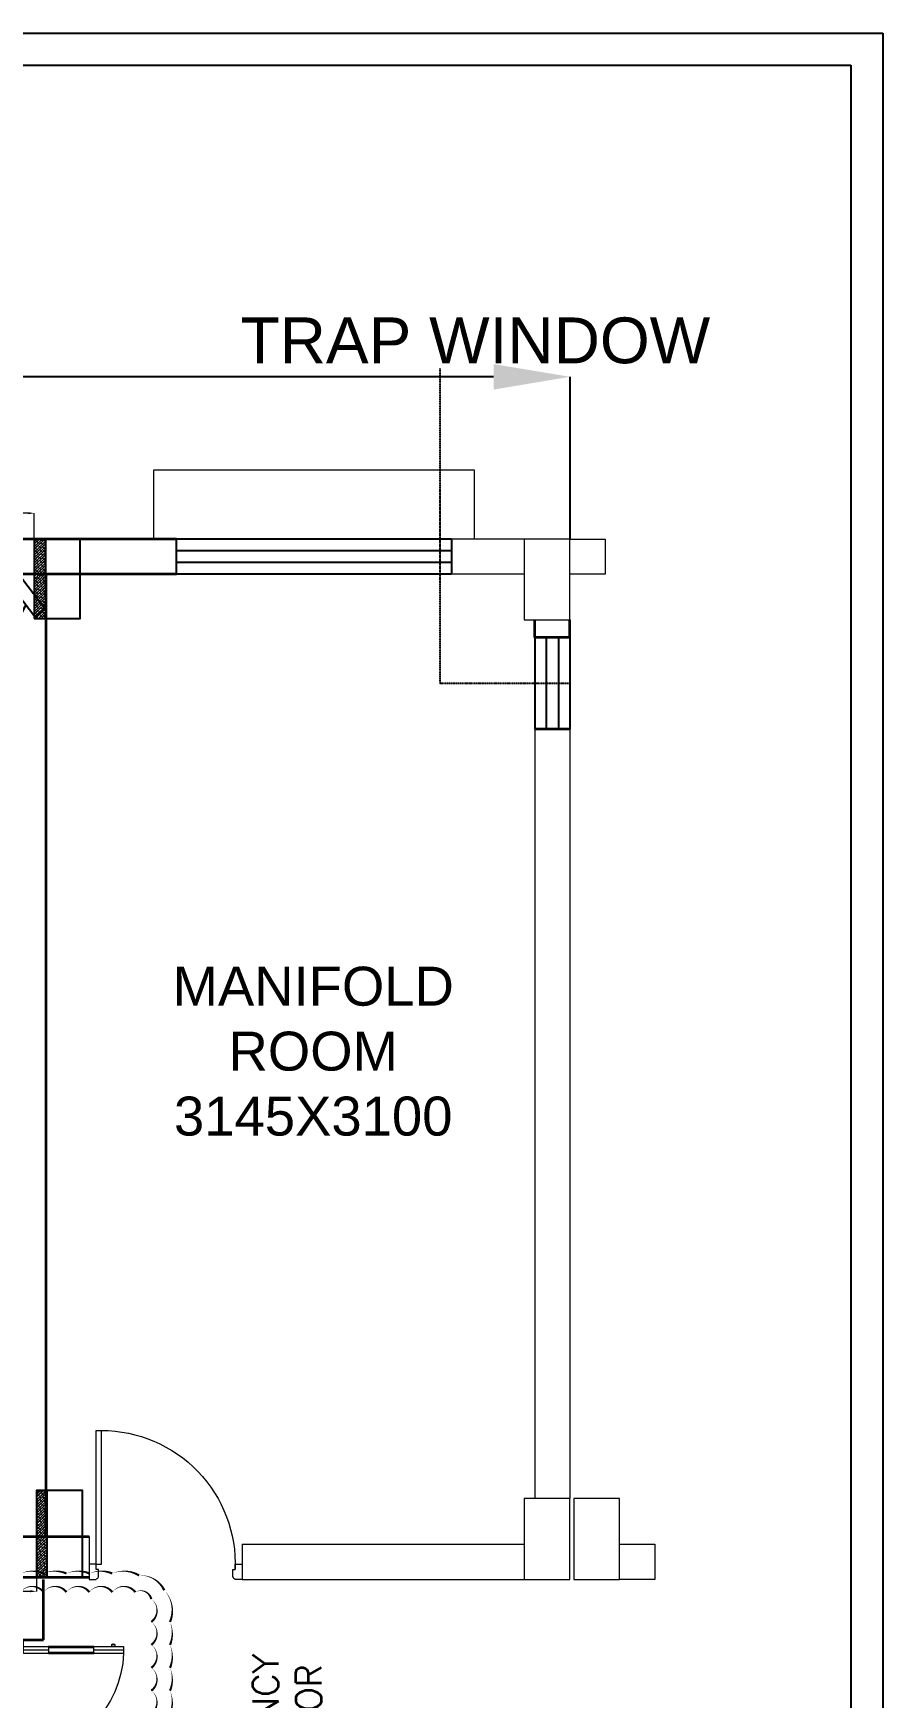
# Model space of a CAD drawing. Header units: millimetres. Extents: x -9331 to 31242, y -4188 to 24622.
# Drawn here: x 25684 to 31242, y 13728 to 24622 of the extents above; entities that cross this region are included whole.
import ezdxf
from ezdxf.enums import TextEntityAlignment as Align

# ---------------------------------------------------------------- set-up
doc = ezdxf.new("R2010")
doc.units = ezdxf.units.MM
doc.linetypes.add('HIDDEN', pattern=[0.375, 0.25, -0.125])
for name, color, linetype, lineweight in [('1200 Door', 144, 'Continuous', 5), ('D.F', 251, 'Continuous', 5), ('DIM', 7, 'Continuous', 0), ('DOOR', 144, 'Continuous', 13), ('Double Leaf Door', 4, 'Continuous', 18), ('P-Wall', 8, 'Continuous', 35)]:
    doc.layers.add(name, color=color, linetype=linetype, lineweight=lineweight)
for name, color, linetype in [('col', 5, 'Continuous'), ('Dimensions', 7, 'Continuous'), ('Lines', 7, 'Continuous'), ('LV.CC CEMARA', 66, 'Continuous'), ('TEXT', 6, 'Continuous'), ('wall', 1, 'Continuous'), ('Window', 4, 'Continuous')]:
    doc.layers.add(name, color=color, linetype=linetype)
doc.styles.add('ARIAL', font='arial.ttf')
doc.styles.add('ROMANS', font='romans.shx')
doc.styles.add('ROMANT', font='romant.shx')
doc.styles.get("Standard").update_dxf_attribs({"font": 'arial.ttf'})
doc.dimstyles.new('AEPL1', dxfattribs={"dimtxt": 100, "dimasz": 40, "dimexe": 1.25, "dimexo": 5, "dimtad": 0, "dimdec": 0, "dimtxsty": 'ROMANS', "dimcen": 2.5, "dimclrd": 250, "dimclre": 250, "dimclrt": 7, "dimadec": 0, "dimazin": 0, "dimtfac": 1, "dimtdec": 0, "dimtmove": 0, "dimatfit": 3, "dimfxl": 1, "dimlwd": 0, "dimlwe": 0, "dimarcsym": 0})
doc.dimstyles.get("Standard").update_dxf_attribs({"dimtxt": 0.18, "dimasz": 0.18, "dimexe": 0.18, "dimexo": 0.0625, "dimgap": 0.09, "dimtad": 0, "dimtih": 1, "dimtoh": 1, "dimdec": 4, "dimzin": 0, "dimdsep": 46, "dimtxsty": 'Standard', "dimcen": 0.09, "dimadec": 0, "dimazin": 0, "dimtfac": 1, "dimtdec": 4, "dimtofl": 0, "dimtmove": 0, "dimatfit": 3, "dimfxl": 1, "dimtolj": 1, "dimtzin": 0, "dimarcsym": 0})
pattern_1 = [(45, (-1466136.582, 211374.826), (-8.83883476, 8.83883476), []), (135, (-1466136.582, 211374.826), (-26.51650429, 8.83883476), [31.25, -18.75])]
pattern_2 = [(45, (-1466126.582, 211424.826), (-8.83883476, 8.83883476), []), (135, (-1466126.582, 211424.826), (-26.51650429, 8.83883476), [31.25, -18.75])]

# ---------------------------------------------------------------- blocks, each defined once
blk = doc.blocks.new('W1800')
at = {"layer": 'wall', "color": 7}
for p, q in [((0, -58), (0, 173)), ((1800, 173), (1800, -58))]:
    blk.add_line(p, q, dxfattribs=at)
at = {"layer": 'Window'}
for p, q in [((0, 173), (1800, 173)), ((0, 98), (1800, 98)), ((1800, 18), (0, 18)), ((1800, -58), (0, -58))]:
    blk.add_line(p, q, dxfattribs=at)
blk = doc.blocks.new('A$C19B8274B')
at = {"layer": 'DOOR'}
blk.add_line((-45, 925), (-80, 925), dxfattribs=at)
at = {"layer": 'DOOR', "color": 8}
for p, q in [((-80, 50), (-80, 925)), ((-45, 50), (-45, 925)), ((-45, 50), (-80, 50)), ((-955, -50), (-955, -47.5)), ((-940, -35), (-942.5, -35)), ((-60, -35), (-57.5, -35)), ((-45, -50), (-45, -47.5))]:
    blk.add_line(p, q, dxfattribs=at)
for points in [[(-940, 15), (-955, 15), (-955, 50), (-1000, 50), (-1000, -50), (-955, -50)], [(-940, -35), (-940, 15)], [(-60, 15), (-45, 15), (-45, 50), (0, 50), (0, -50), (-45, -50)], [(-60, -35), (-60, 15)]]:
    blk.add_lwpolyline(points, dxfattribs=at)
for centre, radius, start, end in [((-80, 50), 875, 90, 182.29244), ((-955, -35), 12.5, 270, 0), ((-45, -35), 12.5, 180, 270)]:
    blk.add_arc(centre, radius, start, end, dxfattribs=at)
blk = doc.blocks.new('*D82')
at = {"layer": 'D.F', "color": 5, "lineweight": -2, "transparency": 16777216}
for p, q in [((-4079, 21312), (-4079, 22374)), ((-3579, 22374), (8403, 22374)), ((28696, 22374), (16713, 22374)), ((29196, 21312), (29196, 22374))]:
    blk.add_line(p, q, dxfattribs=at)
at = {"layer": 'D.F', "color": 5, "transparency": 16777216}
for points in [[(-3579, 22457), (-3579, 22290), (-4079, 22374)], [(28696, 22457), (28696, 22290), (29196, 22374)]]:
    blk.add_solid(points, dxfattribs=at)
at = {"layer": 'Defpoints', "color": 0, "transparency": 16777216}
for p in [(-4079, 22374), (-4079, 21312), (29196, 21312)]:
    blk.add_point(p, dxfattribs=at)
at = {"layer": 'D.F', "color": 7, "transparency": 16777216, "insert": (12558, 22374), "char_height": 750, "attachment_point": 5, "style": 'ROMANT'}
blk.add_mtext('\\A1;{\\H0.6667x;INFERTILITY CENTER}', dxfattribs=at)
blk = doc.blocks.new('*D87')
at = {"layer": 'Defpoints', "color": 0, "transparency": 16777216}
for p in [(25691, 21481), (22351, 20772), (25691, 20792)]:
    blk.add_point(p, dxfattribs=at)
at = {"layer": 'DIM', "color": 250, "lineweight": 0, "transparency": 16777216}
for p, q in [((22351, 20777), (22351, 21482)), ((22391, 21481), (23844, 21481)), ((25651, 21481), (24197, 21481)), ((25691, 20797), (25691, 21482))]:
    blk.add_line(p, q, dxfattribs=at)
at = {"layer": 'DIM', "color": 250, "transparency": 16777216}
for points in [[(22391, 21488), (22391, 21474), (22351, 21481)], [(25651, 21488), (25651, 21474), (25691, 21481)]]:
    blk.add_solid(points, dxfattribs=at)
at = {"layer": 'DIM', "color": 7, "transparency": 16777216, "insert": (24021, 21481), "char_height": 100, "attachment_point": 5, "style": 'ROMANS'}
blk.add_mtext('3340', dxfattribs=at)
blk = doc.blocks.new('1800x100')
at = {"layer": 'Double Leaf Door'}
for points in [[(101755, -31395), (101760, -31395), (101760, -31098), (101755, -31098)], [(101799, -31098), (101794, -31098), (101794, -31395), (101799, -31395)], [(103128, -31098), (103133, -31098), (103133, -31395), (103128, -31395)], [(103172, -31395), (103167, -31395), (103167, -31098), (103172, -31098)]]:
    blk.add_hatch(color=6, dxfattribs=at).paths.add_polyline_path(points)
at = {"layer": 'Double Leaf Door', "color": 8}
for p, q in [((101755, -31558), (101755, -30904)), ((101755, -30904), (101799, -30904)), ((101777, -31098), (101777, -30904)), ((101799, -30904), (101799, -31558)), ((103172, -30904), (103128, -30904)), ((103128, -30904), (103128, -31558)), ((103150, -31098), (103150, -30904)), ((103172, -31558), (103172, -30904)), ((101741, -30962), (101741, -30980)), ((101755, -30960), (101743, -30960)), ((101743, -30982), (101755, -30982)), ((101755, -30960), (101755, -30982)), ((103172, -30960), (103184, -30960)), ((103172, -30960), (103172, -30982)), ((103184, -30982), (103172, -30982)), ((103186, -30962), (103186, -30980)), ((101777, -31558), (101777, -31395)), ((103150, -31558), (103150, -31395)), ((101711, -31558), (101711, -31658)), ((101751, -31558), (101711, -31558)), ((101713, -31560), (101713, -31656)), ((101749, -31560), (101713, -31560)), ((101749, -31655), (101749, -31560)), ((101751, -31654), (101751, -31558)), ((101799, -31558), (101755, -31558)), ((103128, -31558), (103172, -31558)), ((103176, -31654), (103176, -31558)), ((103176, -31558), (103216, -31558)), ((103178, -31655), (103178, -31560)), ((103178, -31560), (103214, -31560)), ((103214, -31560), (103214, -31656)), ((103216, -31558), (103216, -31658)), ((101711, -31658), (101751, -31658)), ((101713, -31656), (101751, -31656)), ((101761, -31655), (101749, -31655)), ((101763, -31654), (101751, -31654)), ((101751, -31656), (101761, -31656)), ((101751, -31658), (101763, -31658)), ((101761, -31656), (101761, -31655)), ((101763, -31658), (101763, -31654)), ((103164, -31658), (103164, -31654)), ((103164, -31654), (103176, -31654)), ((103176, -31658), (103164, -31658)), ((103166, -31656), (103166, -31655)), ((103166, -31655), (103178, -31655)), ((103176, -31656), (103166, -31656)), ((103214, -31656), (103176, -31656)), ((103216, -31658), (103176, -31658))]:
    blk.add_line(p, q, dxfattribs=at)
at = {"layer": 'Double Leaf Door', "color": 6}
for p, q in [((101799, -31098), (101755, -31098)), ((101755, -31098), (101755, -31395)), ((101760, -31395), (101760, -31098)), ((101794, -31395), (101794, -31098)), ((101799, -31395), (101799, -31098)), ((103128, -31395), (103128, -31098)), ((103128, -31098), (103172, -31098)), ((103133, -31395), (103133, -31098)), ((103167, -31395), (103167, -31098)), ((103172, -31098), (103172, -31395)), ((101755, -31395), (101799, -31395)), ((103172, -31395), (103128, -31395))]:
    blk.add_line(p, q, dxfattribs=at)
at = {"layer": 'Double Leaf Door', "color": 6, "ltscale": 100}
for p, q in [((101794, -31098), (101794, -31395)), ((103133, -31098), (103133, -31395))]:
    blk.add_line(p, q, dxfattribs=at)
at = {"layer": 'Double Leaf Door', "color": 6}
for points in [[(101755, -31098), (101755, -31395), (101760, -31395), (101760, -31098), (101755, -31098)], [(101799, -31098), (101799, -31395), (101794, -31395), (101794, -31098), (101799, -31098)], [(103128, -31098), (103128, -31395), (103133, -31395), (103133, -31098), (103128, -31098)], [(103172, -31098), (103172, -31395), (103167, -31395), (103167, -31098), (103172, -31098)]]:
    blk.add_lwpolyline(points, dxfattribs=at)
at = {"layer": 'Double Leaf Door', "ltscale": 5000}
for points in [[(101755, -31098), (101755, -31395), (101760, -31395), (101760, -31098), (101755, -31098)], [(103172, -31098), (103172, -31395), (103167, -31395), (103167, -31098), (103172, -31098)]]:
    blk.add_lwpolyline(points, dxfattribs=at)
at = {"layer": 'Double Leaf Door', "color": 8}
for centre, radius, start, end in [((101718, -31651), 751, 7.0777, 83.8305), ((103156, -31597), 694, 92.2943, 176.7975), ((101741, -30971), 3.72, 90, 270), ((101743, -30962), 1.98, 90, 180), ((101743, -30980), 1.98, 180, 270), ((103184, -30962), 1.98, 0, 90), ((103184, -30980), 1.98, 270, 0), ((103186, -30971), 3.72, 270, 90)]:
    blk.add_arc(centre, radius, start, end, dxfattribs=at)
blk = doc.blocks.new('*D83')
at = {"layer": 'Defpoints', "color": 0, "transparency": 16777216}
for p in [(22371, 14517), (25706, 14517), (25706, 14424)]:
    blk.add_point(p, dxfattribs=at)
at = {"layer": 'Dimensions', "color": 250, "lineweight": 0, "transparency": 16777216}
for p, q in [((22371, 14512), (22371, 14423)), ((25706, 14512), (25706, 14423)), ((22411, 14424), (23861, 14424)), ((25666, 14424), (24215, 14424))]:
    blk.add_line(p, q, dxfattribs=at)
at = {"layer": 'Dimensions', "color": 250, "transparency": 16777216}
for points in [[(22411, 14431), (22411, 14418), (22371, 14424)], [(25666, 14431), (25666, 14418), (25706, 14424)]]:
    blk.add_solid(points, dxfattribs=at)
at = {"layer": 'Dimensions', "color": 7, "transparency": 16777216, "insert": (24038, 14424), "char_height": 100, "attachment_point": 5, "style": 'ROMANS'}
blk.add_mtext('3335', dxfattribs=at)
blk = doc.blocks.new('CC CEMARA')
at = {"layer": 'LV.CC CEMARA', "linetype": 'ByBlock'}
for p, q in [((94.5, -242.4), (18.6, -67.1)), ((18.6, -67.1), (104.2, -230.6)), ((46.7, -104.5), (105.3, -34.9)), ((239.6, -66.6), (64.7, -12.2)), ((232.1, -75.7), (64.7, -12.2)), ((81.3, -159.1), (162.8, -62.4)), ((94.5, -242.4), (239.6, -66.6))]:
    blk.add_line(p, q, dxfattribs=at)
blk.add_lwpolyline([(110.8, 42.8), (66.4, 79.7), (-66.4, -79.7), (-22, -116.7)], close=True, dxfattribs=at)
blk.add_circle((133.5, -123.5), 32.9, dxfattribs=at)
blk.add_arc((131.6, -123.6), 66.7, 275.37023, 5.54124, dxfattribs=at)
blk = doc.blocks.new('*D105')
at = {"layer": 'Defpoints', "color": 0, "transparency": 16777216}
for p in [(25691, 21481), (22351, 20772), (25691, 20792)]:
    blk.add_point(p, dxfattribs=at)
at = {"layer": 'DIM', "color": 250, "lineweight": 0, "transparency": 16777216}
for p, q in [((22351, 20777), (22351, 21482)), ((22391, 21481), (23844, 21481)), ((25651, 21481), (24197, 21481)), ((25691, 20797), (25691, 21482))]:
    blk.add_line(p, q, dxfattribs=at)
at = {"layer": 'DIM', "color": 250, "transparency": 16777216}
for points in [[(22391, 21488), (22391, 21474), (22351, 21481)], [(25651, 21488), (25651, 21474), (25691, 21481)]]:
    blk.add_solid(points, dxfattribs=at)
at = {"layer": 'DIM', "color": 7, "transparency": 16777216, "insert": (24021, 21481), "char_height": 100, "attachment_point": 5, "style": 'ROMANS'}
blk.add_mtext('3340', dxfattribs=at)

msp = doc.modelspace()

# ---------------------------------------------------------------- hatches: boundary and pattern name
at = {"layer": 'DIM'}
h = msp.add_hatch(dxfattribs=at)
h.set_pattern_fill('ANSI38', color=256, scale=100)
h.set_pattern_definition(pattern_1)
h.paths.add_polyline_path([(25690.51649, 21311.9863), (25690.51649, 20791.9863), (25765.51649, 20791.9863), (25765.51649, 21081.9863), (25765.51649, 21311.9863)])
h = msp.add_hatch(dxfattribs=at)
h.set_pattern_fill('ANSI38', color=256, scale=100)
h.set_pattern_definition(pattern_1)
h.paths.add_polyline_path([(25690.51649, 21311.9863), (25690.51649, 20791.9863), (25765.51649, 20791.9863), (25765.51649, 21081.9863), (25765.51649, 21311.9863)])
h = msp.add_hatch(dxfattribs=at)
h.set_pattern_fill('ANSI38', color=256, scale=100)
h.set_pattern_definition(pattern_2)
h.paths.add_polyline_path([(25705.51649, 14551.9863), (25705.51649, 14516.9863), (25771.76649, 14516.9863), (25775.51649, 14781.9863), (25775.51649, 15081.9863), (25718.47109, 15081.9863), (25705.51649, 15081.9863), (25705.51649, 14781.9863)])
h = msp.add_hatch(dxfattribs=at)
h.set_pattern_fill('ANSI38', color=256, scale=100)
h.set_pattern_definition(pattern_2)
h.paths.add_polyline_path([(25705.51649, 14551.9863), (25705.51649, 14516.9863), (25771.76649, 14516.9863), (25775.51649, 14781.9863), (25775.51649, 15081.9863), (25718.47109, 15081.9863), (25705.51649, 15081.9863), (25705.51649, 14781.9863)])

# ---------------------------------------------------------------- linework, layer by layer
for points in [[(31241.90189, 24622.29864), (31241.90189, -4187.97993), (-9331.18277, -4187.97993), (-9331.18277, 24622.29864)], [(31033.25271, 24413.64946), (31033.25271, -3979.33076), (-9122.53359, -3979.33076), (-9122.53359, 24413.64946)]]:
    msp.add_lwpolyline(points, close=True)
at = {"layer": 'col'}
for points in [[(25690.51649, 20791.9863), (25765.51649, 20791.9863), (25765.51649, 21311.9863), (25690.51649, 21311.9863)], [(25690.51649, 20791.9863), (25990.51649, 20791.9863), (25990.51649, 21311.9863), (25690.51649, 21311.9863)], [(25690.51649, 20791.9863), (25765.51649, 20791.9863), (25765.51649, 21311.9863), (25690.51649, 21311.9863)], [(25690.51649, 20791.9863), (25990.51649, 20791.9863), (25990.51649, 21311.9863), (25690.51649, 21311.9863)], [(25705.51649, 14516.9863), (26005.51649, 14516.9863), (26005.51649, 15083.89106), (25705.51649, 15083.89106)], [(25705.51649, 14516.9863), (26005.51649, 14516.9863), (26005.51649, 15083.89106), (25705.51649, 15083.89106)], [(25705.51649, 14516.9863), (25775.51649, 14516.9863), (25775.51649, 15081.9863), (25705.51649, 15081.9863)], [(25705.51649, 14516.9863), (25775.51649, 14516.9863), (25775.51649, 15081.9863), (25705.51649, 15081.9863)]]:
    msp.add_lwpolyline(points, close=True, dxfattribs=at)
at = {"layer": 'D.F'}
for p, q in [((26620.8428, 21311.9863), (26620.8428, 21081.9863)), ((28895.51649, 21311.9863), (28420.8428, 21311.9863)), ((28420.8428, 21311.9863), (28420.8428, 21081.9863)), ((29195.51649, 21311.9863), (29425.51649, 21311.9863)), ((29425.51649, 21311.9863), (29425.51649, 21081.9863)), ((28895.51649, 21081.9863), (28420.8428, 21081.9863)), ((29425.51649, 21081.9863), (29195.51649, 21081.9863)), ((28965.51649, 20066.9863), (28965.51649, 15031.9863)), ((29195.51649, 20066.9863), (29195.51649, 19181.9863)), ((29195.51649, 19181.9863), (29195.51649, 15031.9863)), ((26050.51649, 14781.9863), (26050.51649, 14501.9863)), ((27050.51649, 14731.9863), (28895.51649, 14731.9863)), ((27050.51649, 14731.9863), (27050.51649, 14501.9863)), ((29520.51649, 14731.9863), (29750.51649, 14731.9863)), ((29750.51649, 14731.9863), (29750.51649, 14501.9863)), ((27050.51649, 14501.9863), (28895.51649, 14501.9863)), ((29750.51649, 14501.9863), (29520.51649, 14501.9863))]:
    msp.add_line(p, q, dxfattribs=at)
msp.add_lwpolyline([(28570.8428, 21311.9863), (28570.8428, 21761.9863), (26470.8428, 21761.9863), (26470.8428, 21311.9863)], dxfattribs=at)
for points in [[(28895.51649, 20781.9863), (29195.51649, 20781.9863), (29195.51649, 21311.9863), (28895.51649, 21311.9863)], [(28895.51649, 14501.9863), (29195.51649, 14501.9863), (29195.51649, 15031.9863), (28895.51649, 15031.9863)], [(29220.51649, 14501.9863), (29520.51649, 14501.9863), (29520.51649, 15031.9863), (29220.51649, 15031.9863)]]:
    msp.add_lwpolyline(points, close=True, dxfattribs=at)
at = {"layer": 'DIM', "color": 5}
msp.add_lwpolyline([(24728.96954, 13611.49359, 0, 15, -0.201399012), (24728.96954, 13761.49359, 0, 15, -0.201399012), (24728.96954, 13911.49359, 0, 15, -0.201399012), (24728.96954, 14061.49359, 0, 15, -0.201399012), (24728.96954, 14211.49359, 0, 15, -0.2280282257), (24737.51789, 14379.26302, 0, 15, -0.2252574558), (24778.89605, 14488.01329, 0, 15, -0.3265496378), (25001.36462, 14540.99181, 0, 15, -0.201399012), (25151.36462, 14540.99181, 0, 15, -0.201399012), (25301.36462, 14540.99181, 0, 15, -0.201399012), (25451.36462, 14540.99181, 0, 15, -0.201399012), (25601.36462, 14540.99181, 0, 15, -0.201399012), (25751.36462, 14540.99181, 0, 15, -0.201399012), (25901.36462, 14540.99181, 0, 15, -0.201399012), (26051.36462, 14540.99181, 0, 15, -0.201399012), (26201.36462, 14540.99181, 0, 15, -0.2405219021), (26377.08513, 14527.85939, 0, 15, -0.3035063376), (26541.38115, 14431.33111, 0, 15, -0.2961639541), (26578.82465, 14223.66169, 0, 15, -0.201399012), (26578.82465, 14073.66169, 0, 15, -0.201399012), (26578.82465, 13923.66169, 0, 15, -0.201399012), (26578.82465, 13773.66169, 0, 15, -0.201399012), (26578.82465, 13623.66169, 0, 15, -0.201399012)], format="xyseb", dxfattribs=at)
at = {"layer": 'DIM', "color": 1}
msp.add_lwpolyline([(24851.36462, 13611.49359, 0, 15, -0.5), (24851.36462, 13761.49359, 0, 15, -0.5), (24851.36462, 13911.49359, 0, 15, -0.5), (24851.36462, 14061.49359, 0, 15, -0.5), (24851.36462, 14211.49359, 0, 15, -0.5), (24851.36462, 14361.49359, 0, 15, -0.5), (24851.36462, 14418.59673, 0, 15, -0.5), (25001.36462, 14418.59673, 0, 15, -0.5), (25151.36462, 14418.59673, 0, 15, -0.5), (25301.36462, 14418.59673, 0, 15, -0.5), (25451.36462, 14418.59673, 0, 15, -0.5), (25601.36462, 14418.59673, 0, 15, -0.5), (25751.36462, 14418.59673, 0, 15, -0.5), (25901.36462, 14418.59673, 0, 15, -0.5), (26051.36462, 14418.59673, 0, 15, -0.5), (26201.36462, 14418.59673, 0, 15, -0.5), (26351.36462, 14418.59673, 0, 15, -0.5), (26456.42957, 14373.66169, 0, 15, -0.5), (26456.42957, 14223.66169, 0, 15, -0.5), (26456.42957, 14073.66169, 0, 15, -0.5), (26456.42957, 13923.66169, 0, 15, -0.5), (26456.42957, 13773.66169, 0, 15, -0.5), (26456.42957, 13623.66169, 0, 15, -0.5)], format="xyseb", dxfattribs=at)
at = {"layer": 'P-Wall', "color": 8}
for p, q in [((26620.8428, 21311.9863), (14960.51649, 21311.9863)), ((26620.8428, 21081.9863), (14960.51649, 21081.9863))]:
    msp.add_line(p, q, dxfattribs=at)
at = {"layer": 'P-Wall', "color": 8, "linetype": 'Continuous'}
for p, q in [((25765.51649, 21081.9863), (25765.51649, 14781.9863)), ((28965.51649, 20666.9863), (28965.51649, 20781.9863)), ((28965.51649, 20666.9863), (28965.51649, 20711.9863)), ((29195.51649, 20666.9863), (29195.51649, 20781.9863)), ((29195.51649, 20666.9863), (29195.51649, 20711.9863)), ((29195.51649, 20666.9863), (28965.51649, 20666.9863)), ((29195.51649, 20066.9863), (28965.51649, 20066.9863)), ((20955.51649, 14781.9863), (26050.51649, 14781.9863)), ((20450.51649, 14516.9863), (26050.51649, 14516.9863))]:
    msp.add_line(p, q, dxfattribs=at)
at = {"layer": 'P-Wall'}
for p, q in [((25750.51649, 14105.9863), (25750.51649, 14501.9863)), ((25520.51649, 14105.9863), (25750.51649, 14105.9863))]:
    msp.add_line(p, q, dxfattribs=at)
at = {"layer": 'Window', "ltscale": 750}
for p, q in [((28965.51649, 20666.9863), (28965.51649, 20066.9863)), ((29040.51649, 20666.9863), (29040.51649, 20066.9863)), ((29120.51649, 20666.9863), (29120.51649, 20066.9863)), ((29195.51649, 20666.9863), (29195.51649, 20066.9863))]:
    msp.add_line(p, q, dxfattribs=at)

# ---------------------------------------------------------------- block references
at = {"layer": 'D.F'}
msp.add_blockref('W1800', (26620.8428, 21139.4863), dxfattribs=at)
at = {"layer": 'D.F', "xscale": -1}
msp.add_blockref('A$C19B8274B', (26050.51649, 14551.9863), dxfattribs=at)
at = {"layer": 'Double Leaf Door', "color": 8, "xscale": -1, "rotation": 270.0000000013439}
msp.add_blockref('1800x100', (57178.99162, -89109.9002), dxfattribs=at)
at = {"layer": 'LV.CC CEMARA', "xscale": -1.500000000000001, "yscale": 1.5, "zscale": 1.5, "rotation": 357.2623958888427}
msp.add_blockref('CC CEMARA', (25669.15582, 20978.20869), dxfattribs=at)

# ---------------------------------------------------------------- texts
at = {"layer": '1200 Door', "color": 7, "linetype": 'ByBlock', "insert": (27344.89584, 13290.75237), "char_height": 169.521292, "width": 3500.6196592, "attachment_point": 5, "rotation": 90, "style": 'ROMANS'}
msp.add_mtext(' EMERGENCY\\P EXIT DOOR', dxfattribs=at)
at = {"layer": 'TEXT', "color": 8, "style": 'ARIAL'}
msp.add_text('TRAP WINDOW', height=300, dxfattribs=at).set_placement((28576.6261, 22372.24169), align=Align.BOTTOM_CENTER)
at = {"layer": 'TEXT', "color": 8, "insert": (27515.91386, 17958.06913), "char_height": 255, "width": 2493.8165075, "attachment_point": 5, "style": 'ARIAL'}
msp.add_mtext('MANIFOLD ROOM\\P3145X3100', dxfattribs=at)

# ---------------------------------------------------------------- dimensions: what is measured, and where the dimension line sits
at = {"layer": 'D.F'}
dim = msp.add_linear_dim(base=(-4079.48351, 22373.52129), p1=(29195.51649, 21311.9863), p2=(-4079.48351, 21311.9863), angle=180, text='{\\H0.6667x;INFERTILITY CENTER}', dimstyle='Standard', override={"dimscale": 1, "dimtxt": 750, "dimasz": 500, "dimtxsty": 'ROMANT', "dimclrd": 5, "dimclre": 5, "dimclrt": 7}, dxfattribs=at)
dim.commit()
dim.dimension.update_dxf_attribs({"geometry": '*D82', "text_midpoint": (12558.01649, 22373.52129), "dimtype": 161})
at = {"layer": 'DIM'}
for picture in ['*D87', '*D105']:
    dim = msp.add_linear_dim(base=(25690.51649, 21480.85551), p1=(22350.51649, 20771.9863), p2=(25690.51649, 20791.9863), dimstyle='AEPL1', dxfattribs=at)
    dim.commit()
    dim.dimension.update_dxf_attribs({"geometry": picture, "text_midpoint": (24020.51649, 21480.85551), "dimtype": 160})
at = {"layer": 'Dimensions'}
dim = msp.add_linear_dim(base=(25705.51649, 14424.29015), p1=(22370.51649, 14516.9863), p2=(25705.51649, 14516.9863), dimstyle='AEPL1', dxfattribs=at)
dim.commit()
dim.dimension.update_dxf_attribs({"geometry": '*D83', "text_midpoint": (24038.01649, 14424.29015)})

# ---------------------------------------------------------------- leaders
at = {"layer": 'Lines', "linetype": 'HIDDEN'}
msp.add_leader([(29195.51649, 20366.9863), (28347.29941, 20366.9863), (28347.29941, 22427.2131)], dimstyle='Standard', override={"dimgap": 0.25, "dimtad": 0}, dxfattribs=at)

doc.saveas('drawing.dxf')
